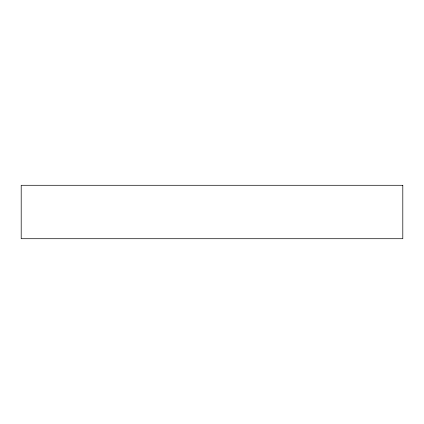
<?xml version="1.0" encoding="UTF-8"?>
<svg xmlns="http://www.w3.org/2000/svg" width="424" height="424" viewBox="0 0 424 424"><rect width="100%" height="100%" fill="white"/><g stroke="black" fill="none" stroke-linecap="round" stroke-linejoin="round"><path stroke-width="0.64" d="M402.8 185.288L21.2 185.288L21.2 238.712L402.8 238.712L402.8 185.288"/></g></svg>
